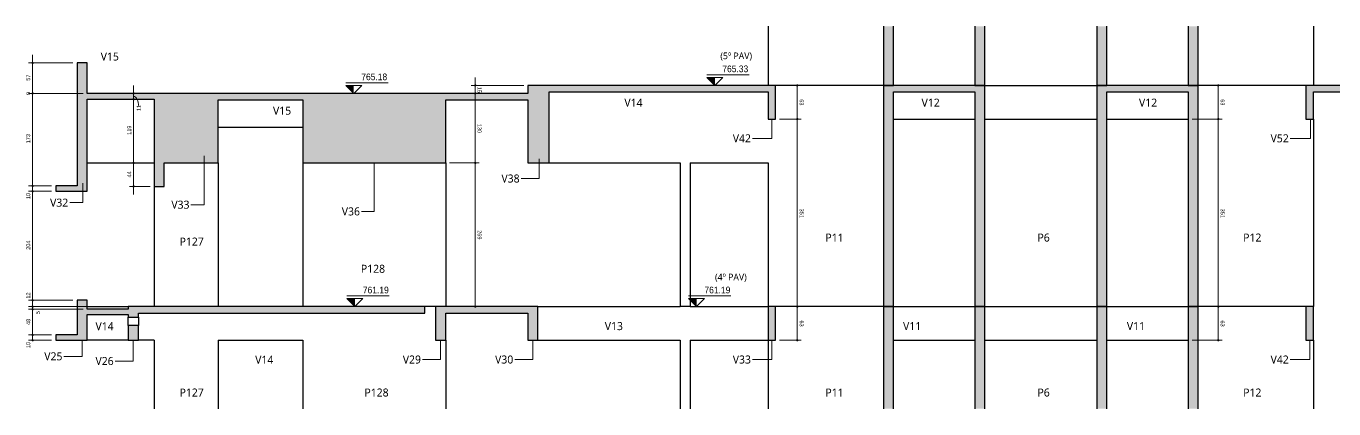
# Model space of a CAD drawing. Header units: centimetres. Extents: x -2136 to 34701, y -1430 to 84208.
# Drawn here: x 21244 to 23695, y 75928 to 76644 of the extents above; entities that cross this region are included whole.
import ezdxf

# ---------------------------------------------------------------- set-up
doc = ezdxf.new("R2010")
doc.units = ezdxf.units.CM
for name, color, linetype, lineweight in [('A-ANNO-DIMS', 7, 'Continuous', 9), ('A-ANNO-DIMS-50', 7, 'Continuous', 9), ('A-FLOR', 7, 'Continuous', 18), ('G-ANNO-DIMS', 7, 'Continuous', 9), ('G-ANNO-TEXT', 7, 'Continuous', 9), ('S-BEAM', 7, 'Continuous', 18), ('S-BEAM-IDEN', 7, 'Continuous', 9), ('S-COLS', 7, 'Continuous', 18), ('S-COLS-IDEN', 7, 'Continuous', 9)]:
    doc.layers.add(name, color=color, linetype=linetype, lineweight=lineweight)
doc.styles.add('Fira Sans', font='FiraSans-Regular.ttf', dxfattribs={"width": 0.95, "height": 12.5})
doc.styles.add('Fira Sans_2', font='FiraSans-Regular.ttf', dxfattribs={"width": 0.9, "height": 7.5})
doc.styles.add('Fira Sans_3', font='FiraSans-Regular.ttf', dxfattribs={"height": 7.5})
doc.styles.add('Gadugi', font='gadugi.ttf', dxfattribs={"height": 15})
doc.styles.add('Gadugi_4', font='gadugi.ttf', dxfattribs={"height": 12.5})
doc.dimstyles.new('PED_R80_1_5mm_ACIMA_As_DIR__R00', dxfattribs={"dimscale": 30.48, "dimtxt": 10.229846, "dimasz": 0.328084, "dimexe": 0.246063, "dimexo": 0.246063, "dimgap": 0.049213, "dimtad": 1, "dimdec": 1, "dimrnd": 0.5, "dimdsep": 46, "dimtxsty": 'Fira Sans_3', "dimblk1": 'DOTSMALL', "dimblk2": 'DOTSMALL', "dimsah": 1, "dimcen": 0.09, "dimdle": 0.492126, "dimazin": 0, "dimtfac": 1, "dimtdec": 4, "dimtix": 1, "dimtmove": 0, "dimatfit": 3, "dimfxl": 1, "dimtvp": 1, "dimtolj": 1, "dimtzin": 0, "dimarcsym": 2})
doc.dimstyles.new('PED_R80_1_5mm_ACIMA_As_ESQ__R00_1', dxfattribs={"dimscale": 30.48, "dimtxt": 10.229846, "dimasz": 0.328084, "dimexe": 0.246063, "dimexo": 0.246063, "dimgap": 0.049213, "dimtad": 1, "dimdec": 1, "dimrnd": 0.5, "dimdsep": 46, "dimtxsty": 'Fira Sans_2', "dimblk1": 'DOTSMALL', "dimblk2": 'DOTSMALL', "dimsah": 1, "dimcen": 0.09, "dimdle": 0.492126, "dimazin": 0, "dimtfac": 1, "dimtdec": 4, "dimtix": 1, "dimtmove": 1, "dimatfit": 3, "dimfxl": 1, "dimtvp": 1, "dimtolj": 1, "dimtzin": 0, "dimarcsym": 2})
doc.dimstyles.new('PED_R80_1_5mm_ACIMA_As_ESQ__R00_2', dxfattribs={"dimscale": 30.48, "dimtxt": 10.229846, "dimasz": 0.328084, "dimexe": 0.246063, "dimexo": 0.246063, "dimgap": 0.049213, "dimtad": 1, "dimdec": 1, "dimrnd": 0.5, "dimdsep": 46, "dimtxsty": 'Fira Sans_2', "dimblk1": 'DOTSMALL', "dimblk2": 'DOTSMALL', "dimsah": 1, "dimcen": 0.09, "dimdle": 0.492126, "dimazin": 0, "dimtfac": 1, "dimtdec": 4, "dimtix": 1, "dimtmove": 2, "dimatfit": 3, "dimfxl": 1, "dimtvp": 1, "dimtolj": 1, "dimtzin": 0, "dimarcsym": 2})
doc.dimstyles.new('PED_R80_1_5mm_ACIMA_As_ESQ__R00_4', dxfattribs={"dimscale": 30.48, "dimtxt": 10.229846, "dimasz": 0.328084, "dimexe": 0.246063, "dimexo": 0.246063, "dimgap": 0.049213, "dimtad": 1, "dimdec": 1, "dimrnd": 0.5, "dimdsep": 46, "dimtxsty": 'Fira Sans_2', "dimblk1": 'DOTSMALL', "dimblk2": 'DOTSMALL', "dimsah": 1, "dimcen": 0.09, "dimdle": 0.492126, "dimazin": 0, "dimtfac": 1, "dimtdec": 4, "dimtix": 1, "dimtmove": 0, "dimatfit": 3, "dimfxl": 1, "dimtvp": 1, "dimtolj": 1, "dimtzin": 0, "dimarcsym": 2})

# ---------------------------------------------------------------- blocks, each defined once
blk = doc.blocks.new('Elevações de ponto - SIMBOLO DE NÍVEL-CORTE-2219088-CT002 K1 - CORTE B-B')
at = {"layer": 'G-ANNO-DIMS'}
blk.add_hatch(color=256, dxfattribs=at).paths.add_polyline_path([(-645.3, 76134), (-645.3, 76119), (-660.3, 76134)], flags=0)
for p, q in [((-581.1, 76139.1), (-660.3, 76139.1)), ((-645.3, 76119), (-660.3, 76134)), ((-660.3, 76134), (-630.3, 76134)), ((-630.3, 76134), (-645.3, 76119))]:
    blk.add_line(p, q, dxfattribs=at)
blk = doc.blocks.new('DIMBLOCK681-CT002 K1 - CORTE B-B')
at = {"layer": 'A-ANNO-DIMS-50', "true_color": 0x000032}
h = blk.add_hatch(color=178, dxfattribs=at)
edge = h.paths.add_edge_path(flags=0)
edge.add_arc((21256.2, 76575), 1.25, 0, 360)
h = blk.add_hatch(color=178, dxfattribs=at)
edge = h.paths.add_edge_path(flags=0)
edge.add_arc((21256.2, 76518), 1.25, 0, 360)
at = {"layer": 'A-ANNO-DIMS-50', "color": 178, "true_color": 0x000032}
for p, q in [((21332, 76575), (21248.7, 76575)), ((21256.2, 76590), (21256.2, 76518)), ((21256.2, 76575), (21332, 76575)), ((21351, 76518), (21248.7, 76518)), ((21256.2, 76518), (21351, 76518))]:
    blk.add_line(p, q, dxfattribs=at)
for centre in [(21256.2, 76575), (21256.2, 76518)]:
    blk.add_circle(centre, 1.25, dxfattribs=at)
at = {"layer": 'A-ANNO-DIMS-50', "color": 0, "insert": (21244.3, 76541.9), "char_height": 7.5, "width": 11.017, "attachment_point": 1, "rotation": 90, "line_spacing_factor": 1.049215, "style": 'Fira Sans_2'}
blk.add_mtext('57', dxfattribs=at)
blk = doc.blocks.new('_DotSmall')
at = {"color": 0, "linetype": 'ByBlock', "const_width": 0.5}
blk.add_lwpolyline([(-0.0625, 0, 1), (0.0625, 0, 1)], format="xyb", close=True, dxfattribs=at)
blk = doc.blocks.new('DIMBLOCK682-CT002 K1 - CORTE B-B')
at = {"layer": 'A-ANNO-DIMS-50', "true_color": 0x000032}
h = blk.add_hatch(color=178, dxfattribs=at)
edge = h.paths.add_edge_path(flags=0)
edge.add_arc((21256.2, 76518), 1.25, 0, 360)
h = blk.add_hatch(color=178, dxfattribs=at)
edge = h.paths.add_edge_path(flags=0)
edge.add_arc((21256.2, 76518), 1.25, 0, 360)
at = {"layer": 'A-ANNO-DIMS-50', "color": 178, "true_color": 0x000032}
for p, q in [((21351, 76518), (21248.7, 76518)), ((21351, 76518), (21248.7, 76518)), ((21256.2, 76518), (21256.2, 76518)), ((21256.2, 76518), (21351, 76518)), ((21256.2, 76518), (21351, 76518))]:
    blk.add_line(p, q, dxfattribs=at)
blk.add_circle((21256.2, 76518), 1.25, dxfattribs=at)
blk.add_circle((21256.2, 76518), 1.25, dxfattribs=at)
at = {"layer": 'A-ANNO-DIMS-50', "color": 0, "insert": (21244.3, 76515.3), "char_height": 7.5, "width": 6.453, "attachment_point": 1, "rotation": 90, "line_spacing_factor": 1.049215, "style": 'Fira Sans_2'}
blk.add_mtext('0', dxfattribs=at)
blk = doc.blocks.new('DIMBLOCK683-CT002 K1 - CORTE B-B')
at = {"layer": 'A-ANNO-DIMS-50', "true_color": 0x000032}
h = blk.add_hatch(color=178, dxfattribs=at)
edge = h.paths.add_edge_path(flags=0)
edge.add_arc((21256.2, 76518), 1.25, 0, 360)
h = blk.add_hatch(color=178, dxfattribs=at)
edge = h.paths.add_edge_path(flags=0)
edge.add_arc((21256.2, 76345), 1.25, 0, 360)
at = {"layer": 'A-ANNO-DIMS-50', "color": 178, "true_color": 0x000032}
for p, q in [((21351, 76518), (21248.7, 76518)), ((21256.2, 76518), (21256.2, 76345)), ((21256.2, 76518), (21351, 76518)), ((21292, 76345), (21248.7, 76345)), ((21256.2, 76345), (21292, 76345))]:
    blk.add_line(p, q, dxfattribs=at)
for centre in [(21256.2, 76518), (21256.2, 76345)]:
    blk.add_circle(centre, 1.25, dxfattribs=at)
at = {"layer": 'A-ANNO-DIMS-50', "color": 0, "insert": (21244.3, 76424.8), "char_height": 7.5, "width": 16.053, "attachment_point": 1, "rotation": 90, "line_spacing_factor": 1.049215, "style": 'Fira Sans_2'}
blk.add_mtext('173', dxfattribs=at)
blk = doc.blocks.new('DIMBLOCK684-CT002 K1 - CORTE B-B')
at = {"layer": 'A-ANNO-DIMS-50', "true_color": 0x000032}
h = blk.add_hatch(color=178, dxfattribs=at)
edge = h.paths.add_edge_path(flags=0)
edge.add_arc((21256.2, 76345), 1.25, 0, 360)
h = blk.add_hatch(color=178, dxfattribs=at)
edge = h.paths.add_edge_path(flags=0)
edge.add_arc((21256.2, 76335), 1.25, 0, 360)
at = {"layer": 'A-ANNO-DIMS-50', "color": 178, "true_color": 0x000032}
for p, q in [((21292, 76345), (21248.7, 76345)), ((21292, 76335), (21248.7, 76335)), ((21256.2, 76345), (21256.2, 76335)), ((21256.2, 76345), (21292, 76345)), ((21256.2, 76335), (21292, 76335))]:
    blk.add_line(p, q, dxfattribs=at)
for centre in [(21256.2, 76345), (21256.2, 76335)]:
    blk.add_circle(centre, 1.25, dxfattribs=at)
at = {"layer": 'A-ANNO-DIMS-50', "color": 0, "insert": (21244.3, 76320.4), "char_height": 7.5, "width": 11.489, "attachment_point": 1, "rotation": 90, "line_spacing_factor": 1.049215, "style": 'Fira Sans_2'}
blk.add_mtext('10', dxfattribs=at)
blk = doc.blocks.new('DIMBLOCK685-CT002 K1 - CORTE B-B')
at = {"layer": 'A-ANNO-DIMS-50', "true_color": 0x000032}
h = blk.add_hatch(color=178, dxfattribs=at)
edge = h.paths.add_edge_path(flags=0)
edge.add_arc((21256.2, 76335), 1.25, 0, 360)
h = blk.add_hatch(color=178, dxfattribs=at)
edge = h.paths.add_edge_path(flags=0)
edge.add_arc((21256.2, 76131), 1.25, 0, 360)
at = {"layer": 'A-ANNO-DIMS-50', "color": 178, "true_color": 0x000032}
for p, q in [((21292, 76335), (21248.7, 76335)), ((21256.2, 76335), (21256.2, 76131)), ((21256.2, 76335), (21292, 76335)), ((21332, 76131), (21248.7, 76131)), ((21256.2, 76131), (21332, 76131))]:
    blk.add_line(p, q, dxfattribs=at)
for centre in [(21256.2, 76335), (21256.2, 76131)]:
    blk.add_circle(centre, 1.25, dxfattribs=at)
at = {"layer": 'A-ANNO-DIMS-50', "color": 0, "insert": (21244.3, 76225.4), "char_height": 7.5, "width": 18.256, "attachment_point": 1, "rotation": 90, "line_spacing_factor": 1.049215, "style": 'Fira Sans_2'}
blk.add_mtext('204', dxfattribs=at)
blk = doc.blocks.new('DIMBLOCK686-CT002 K1 - CORTE B-B')
at = {"layer": 'A-ANNO-DIMS-50', "true_color": 0x000032}
h = blk.add_hatch(color=178, dxfattribs=at)
edge = h.paths.add_edge_path(flags=0)
edge.add_arc((21256.2, 76131), 1.25, 0, 360)
h = blk.add_hatch(color=178, dxfattribs=at)
edge = h.paths.add_edge_path(flags=0)
edge.add_arc((21256.2, 76119), 1.25, 0, 360)
at = {"layer": 'A-ANNO-DIMS-50', "color": 178, "true_color": 0x000032}
for p, q in [((21332, 76131), (21248.7, 76131)), ((21256.2, 76131), (21256.2, 76119)), ((21256.2, 76131), (21332, 76131)), ((21447, 76119), (21248.7, 76119)), ((21256.2, 76119), (21447, 76119))]:
    blk.add_line(p, q, dxfattribs=at)
for centre in [(21256.2, 76131), (21256.2, 76119)]:
    blk.add_circle(centre, 1.25, dxfattribs=at)
at = {"layer": 'A-ANNO-DIMS-50', "color": 0, "insert": (21244.3, 76134.1), "char_height": 7.5, "width": 10.702, "attachment_point": 1, "rotation": 90, "line_spacing_factor": 1.049215, "style": 'Fira Sans_2'}
blk.add_mtext('12', dxfattribs=at)
blk = doc.blocks.new('DIMBLOCK687-CT002 K1 - CORTE B-B')
at = {"layer": 'A-ANNO-DIMS-50', "true_color": 0x000032}
h = blk.add_hatch(color=178, dxfattribs=at)
edge = h.paths.add_edge_path(flags=0)
edge.add_arc((21256.2, 76119), 1.25, 0, 360)
h = blk.add_hatch(color=178, dxfattribs=at)
edge = h.paths.add_edge_path(flags=0)
edge.add_arc((21256.2, 76114), 1.25, 0, 360)
at = {"layer": 'A-ANNO-DIMS-50', "color": 178, "true_color": 0x000032}
for p, q in [((21447, 76119), (21248.7, 76119)), ((21351, 76114), (21248.7, 76114)), ((21256.2, 76119), (21256.2, 76114)), ((21256.2, 76119), (21447, 76119)), ((21256.2, 76114), (21351, 76114))]:
    blk.add_line(p, q, dxfattribs=at)
for centre in [(21256.2, 76119), (21256.2, 76114)]:
    blk.add_circle(centre, 1.25, dxfattribs=at)
at = {"layer": 'A-ANNO-DIMS-50', "color": 0, "insert": (21262.6, 76104.9), "char_height": 7.5, "width": 5.823, "attachment_point": 1, "rotation": 90, "line_spacing_factor": 1.049215, "style": 'Fira Sans_2'}
blk.add_mtext('5', dxfattribs=at)
blk = doc.blocks.new('DIMBLOCK688-CT002 K1 - CORTE B-B')
at = {"layer": 'A-ANNO-DIMS-50', "true_color": 0x000032}
h = blk.add_hatch(color=178, dxfattribs=at)
edge = h.paths.add_edge_path(flags=0)
edge.add_arc((21256.2, 76114), 1.25, 0, 360)
h = blk.add_hatch(color=178, dxfattribs=at)
edge = h.paths.add_edge_path(flags=0)
edge.add_arc((21256.2, 76066), 1.25, 0, 360)
at = {"layer": 'A-ANNO-DIMS-50', "color": 178, "true_color": 0x000032}
for p, q in [((21351, 76114), (21248.7, 76114)), ((21256.2, 76114), (21256.2, 76066)), ((21256.2, 76114), (21351, 76114)), ((21292, 76066), (21248.7, 76066)), ((21256.2, 76066), (21292, 76066))]:
    blk.add_line(p, q, dxfattribs=at)
for centre in [(21256.2, 76114), (21256.2, 76066)]:
    blk.add_circle(centre, 1.25, dxfattribs=at)
at = {"layer": 'A-ANNO-DIMS-50', "color": 0, "insert": (21244.3, 76084.8), "char_height": 7.5, "width": 12.433, "attachment_point": 1, "rotation": 90, "line_spacing_factor": 1.049215, "style": 'Fira Sans_2'}
blk.add_mtext('48', dxfattribs=at)
blk = doc.blocks.new('DIMBLOCK689-CT002 K1 - CORTE B-B')
at = {"layer": 'A-ANNO-DIMS-50', "true_color": 0x000032}
h = blk.add_hatch(color=178, dxfattribs=at)
edge = h.paths.add_edge_path(flags=0)
edge.add_arc((21256.2, 76066), 1.25, 0, 360)
h = blk.add_hatch(color=178, dxfattribs=at)
edge = h.paths.add_edge_path(flags=0)
edge.add_arc((21256.2, 76056), 1.25, 0, 360)
at = {"layer": 'A-ANNO-DIMS-50', "color": 178, "true_color": 0x000032}
for p, q in [((21292, 76066), (21248.7, 76066)), ((21292, 76056), (21248.7, 76056)), ((21256.2, 76066), (21256.2, 76056)), ((21256.2, 76066), (21292, 76066)), ((21256.2, 76056), (21292, 76056))]:
    blk.add_line(p, q, dxfattribs=at)
for centre in [(21256.2, 76066), (21256.2, 76056)]:
    blk.add_circle(centre, 1.25, dxfattribs=at)
at = {"layer": 'A-ANNO-DIMS-50', "color": 0, "insert": (21244.3, 76041.5), "char_height": 7.5, "width": 11.489, "attachment_point": 1, "rotation": 90, "line_spacing_factor": 1.049215, "style": 'Fira Sans_2'}
blk.add_mtext('10', dxfattribs=at)
blk = doc.blocks.new('DIMBLOCK690-CT002 K1 - CORTE B-B')
at = {"layer": 'A-ANNO-DIMS-50'}
h = blk.add_hatch(color=256, dxfattribs=at)
edge = h.paths.add_edge_path(flags=0)
edge.add_arc((22085.9, 76533), 1.25, 0, 360)
h = blk.add_hatch(color=256, dxfattribs=at)
edge = h.paths.add_edge_path(flags=0)
edge.add_arc((22085.9, 76518), 1.25, 0, 360)
for p, q in [((22085.9, 76548), (22085.9, 76518)), ((22177, 76533), (22078.4, 76533)), ((22085.9, 76533), (22177, 76533)), ((22080.1, 76518), (22093.4, 76518)), ((22085.9, 76518), (22080.1, 76518))]:
    blk.add_line(p, q, dxfattribs=at)
for centre in [(22085.9, 76533), (22085.9, 76518)]:
    blk.add_circle(centre, 1.25, dxfattribs=at)
at = {"layer": 'A-ANNO-DIMS-50', "color": 0, "insert": (22097.8, 76530.6), "char_height": 7.5, "width": 12.276, "attachment_point": 1, "rotation": 270, "line_spacing_factor": 1.049215, "style": 'Fira Sans_3'}
blk.add_mtext('15', dxfattribs=at)
blk = doc.blocks.new('DIMBLOCK691-CT002 K1 - CORTE B-B')
at = {"layer": 'A-ANNO-DIMS-50'}
h = blk.add_hatch(color=256, dxfattribs=at)
edge = h.paths.add_edge_path(flags=0)
edge.add_arc((22085.9, 76518), 1.25, 0, 360)
h = blk.add_hatch(color=256, dxfattribs=at)
edge = h.paths.add_edge_path(flags=0)
edge.add_arc((22085.9, 76388), 1.25, 0, 360)
for p, q in [((22080.1, 76518), (22093.4, 76518)), ((22085.9, 76518), (22080.1, 76518)), ((22085.9, 76518), (22085.9, 76388)), ((22038, 76388), (22093.4, 76388)), ((22085.9, 76388), (22038, 76388))]:
    blk.add_line(p, q, dxfattribs=at)
for centre in [(22085.9, 76518), (22085.9, 76388)]:
    blk.add_circle(centre, 1.25, dxfattribs=at)
at = {"layer": 'A-ANNO-DIMS-50', "color": 0, "insert": (22097.8, 76461.1), "char_height": 7.5, "width": 19.515, "attachment_point": 1, "rotation": 270, "line_spacing_factor": 1.049215, "style": 'Fira Sans_3'}
blk.add_mtext('130', dxfattribs=at)
blk = doc.blocks.new('DIMBLOCK692-CT002 K1 - CORTE B-B')
at = {"layer": 'A-ANNO-DIMS-50'}
h = blk.add_hatch(color=256, dxfattribs=at)
edge = h.paths.add_edge_path(flags=0)
edge.add_arc((22085.9, 76388), 1.25, 0, 360)
h = blk.add_hatch(color=256, dxfattribs=at)
edge = h.paths.add_edge_path(flags=0)
edge.add_arc((22085.9, 76119), 1.25, 0, 360)
for p, q in [((22038, 76388), (22093.4, 76388)), ((22085.9, 76388), (22038, 76388)), ((22085.9, 76388), (22085.9, 76119)), ((22080.1, 76119), (22093.4, 76119)), ((22085.9, 76119), (22080.1, 76119))]:
    blk.add_line(p, q, dxfattribs=at)
for centre in [(22085.9, 76388), (22085.9, 76119)]:
    blk.add_circle(centre, 1.25, dxfattribs=at)
at = {"layer": 'A-ANNO-DIMS-50', "color": 0, "insert": (22097.8, 76262), "char_height": 7.5, "width": 20.302, "attachment_point": 1, "rotation": 270, "line_spacing_factor": 1.049215, "style": 'Fira Sans_3'}
blk.add_mtext('269', dxfattribs=at)
blk = doc.blocks.new('DIMBLOCK693-CT002 K1 - CORTE B-B')
at = {"layer": 'A-ANNO-DIMS-50'}
h = blk.add_hatch(color=256, dxfattribs=at)
edge = h.paths.add_edge_path(flags=0)
edge.add_arc((22689.6, 76533), 1.25, 0, 360)
h = blk.add_hatch(color=256, dxfattribs=at)
edge = h.paths.add_edge_path(flags=0)
edge.add_arc((22689.6, 76470), 1.25, 0, 360)
for p, q in [((22683.9, 76533), (22697.1, 76533)), ((22689.6, 76533), (22683.9, 76533)), ((22689.6, 76533), (22689.6, 76470)), ((22656.5, 76470), (22697.1, 76470)), ((22689.6, 76470), (22656.5, 76470))]:
    blk.add_line(p, q, dxfattribs=at)
for centre in [(22689.6, 76533), (22689.6, 76470)]:
    blk.add_circle(centre, 1.25, dxfattribs=at)
at = {"layer": 'A-ANNO-DIMS-50', "color": 0, "insert": (22701.5, 76507.1), "char_height": 7.5, "width": 13.535, "attachment_point": 1, "rotation": 270, "line_spacing_factor": 1.049215, "style": 'Fira Sans_3'}
blk.add_mtext('63', dxfattribs=at)
blk = doc.blocks.new('DIMBLOCK694-CT002 K1 - CORTE B-B')
at = {"layer": 'A-ANNO-DIMS-50'}
h = blk.add_hatch(color=256, dxfattribs=at)
edge = h.paths.add_edge_path(flags=0)
edge.add_arc((22689.6, 76470), 1.25, 0, 360)
h = blk.add_hatch(color=256, dxfattribs=at)
edge = h.paths.add_edge_path(flags=0)
edge.add_arc((22689.6, 76119), 1.25, 0, 360)
for p, q in [((22656.5, 76470), (22697.1, 76470)), ((22689.6, 76470), (22656.5, 76470)), ((22689.6, 76470), (22689.6, 76119)), ((22683.9, 76119), (22697.1, 76119)), ((22689.6, 76119), (22683.9, 76119))]:
    blk.add_line(p, q, dxfattribs=at)
for centre in [(22689.6, 76470), (22689.6, 76119)]:
    blk.add_circle(centre, 1.25, dxfattribs=at)
at = {"layer": 'A-ANNO-DIMS-50', "color": 0, "insert": (22701.5, 76302.4), "char_height": 7.5, "width": 18.886, "attachment_point": 1, "rotation": 270, "line_spacing_factor": 1.049215, "style": 'Fira Sans_3'}
blk.add_mtext('351', dxfattribs=at)
blk = doc.blocks.new('DIMBLOCK695-CT002 K1 - CORTE B-B')
at = {"layer": 'A-ANNO-DIMS-50'}
h = blk.add_hatch(color=256, dxfattribs=at)
edge = h.paths.add_edge_path(flags=0)
edge.add_arc((22689.6, 76119), 1.25, 0, 360)
h = blk.add_hatch(color=256, dxfattribs=at)
edge = h.paths.add_edge_path(flags=0)
edge.add_arc((22689.6, 76056), 1.25, 0, 360)
for p, q in [((22683.9, 76119), (22697.1, 76119)), ((22689.6, 76119), (22683.9, 76119)), ((22689.6, 76119), (22689.6, 76056)), ((22656.5, 76056), (22697.1, 76056)), ((22689.6, 76056), (22656.5, 76056))]:
    blk.add_line(p, q, dxfattribs=at)
for centre in [(22689.6, 76119), (22689.6, 76056)]:
    blk.add_circle(centre, 1.25, dxfattribs=at)
at = {"layer": 'A-ANNO-DIMS-50', "color": 0, "insert": (22701.5, 76093.1), "char_height": 7.5, "width": 13.535, "attachment_point": 1, "rotation": 270, "line_spacing_factor": 1.049215, "style": 'Fira Sans_3'}
blk.add_mtext('63', dxfattribs=at)
blk = doc.blocks.new('DIMBLOCK696-CT002 K1 - CORTE B-B')
at = {"layer": 'A-ANNO-DIMS-50'}
h = blk.add_hatch(color=256, dxfattribs=at)
edge = h.paths.add_edge_path(flags=0)
edge.add_arc((23478.6, 76533), 1.25, 0, 360)
h = blk.add_hatch(color=256, dxfattribs=at)
edge = h.paths.add_edge_path(flags=0)
edge.add_arc((23478.6, 76470), 1.25, 0, 360)
for p, q in [((23429.5, 76533), (23486.1, 76533)), ((23478.6, 76533), (23429.5, 76533)), ((23478.6, 76533), (23478.6, 76470)), ((23429.5, 76470), (23486.1, 76470)), ((23478.6, 76470), (23429.5, 76470))]:
    blk.add_line(p, q, dxfattribs=at)
for centre in [(23478.6, 76533), (23478.6, 76470)]:
    blk.add_circle(centre, 1.25, dxfattribs=at)
at = {"layer": 'A-ANNO-DIMS-50', "color": 0, "insert": (23490.5, 76507.1), "char_height": 7.5, "width": 13.535, "attachment_point": 1, "rotation": 270, "line_spacing_factor": 1.049215, "style": 'Fira Sans_3'}
blk.add_mtext('63', dxfattribs=at)
blk = doc.blocks.new('DIMBLOCK697-CT002 K1 - CORTE B-B')
at = {"layer": 'A-ANNO-DIMS-50'}
h = blk.add_hatch(color=256, dxfattribs=at)
edge = h.paths.add_edge_path(flags=0)
edge.add_arc((23478.6, 76470), 1.25, 0, 360)
h = blk.add_hatch(color=256, dxfattribs=at)
edge = h.paths.add_edge_path(flags=0)
edge.add_arc((23478.6, 76119), 1.25, 0, 360)
for p, q in [((23429.5, 76470), (23486.1, 76470)), ((23478.6, 76470), (23429.5, 76470)), ((23478.6, 76470), (23478.6, 76119)), ((23472.8, 76119), (23486.1, 76119)), ((23478.6, 76119), (23472.8, 76119))]:
    blk.add_line(p, q, dxfattribs=at)
for centre in [(23478.6, 76470), (23478.6, 76119)]:
    blk.add_circle(centre, 1.25, dxfattribs=at)
at = {"layer": 'A-ANNO-DIMS-50', "color": 0, "insert": (23490.5, 76302.4), "char_height": 7.5, "width": 18.886, "attachment_point": 1, "rotation": 270, "line_spacing_factor": 1.049215, "style": 'Fira Sans_3'}
blk.add_mtext('351', dxfattribs=at)
blk = doc.blocks.new('DIMBLOCK698-CT002 K1 - CORTE B-B')
at = {"layer": 'A-ANNO-DIMS-50'}
h = blk.add_hatch(color=256, dxfattribs=at)
edge = h.paths.add_edge_path(flags=0)
edge.add_arc((23478.6, 76119), 1.25, 0, 360)
h = blk.add_hatch(color=256, dxfattribs=at)
edge = h.paths.add_edge_path(flags=0)
edge.add_arc((23478.6, 76056), 1.25, 0, 360)
for p, q in [((23472.8, 76119), (23486.1, 76119)), ((23478.6, 76119), (23472.8, 76119)), ((23478.6, 76119), (23478.6, 76056)), ((23429.5, 76056), (23486.1, 76056)), ((23478.6, 76056), (23429.5, 76056))]:
    blk.add_line(p, q, dxfattribs=at)
for centre in [(23478.6, 76119), (23478.6, 76056)]:
    blk.add_circle(centre, 1.25, dxfattribs=at)
at = {"layer": 'A-ANNO-DIMS-50', "color": 0, "insert": (23490.5, 76093.1), "char_height": 7.5, "width": 13.535, "attachment_point": 1, "rotation": 270, "line_spacing_factor": 1.049215, "style": 'Fira Sans_3'}
blk.add_mtext('63', dxfattribs=at)
blk = doc.blocks.new('DIMBLOCK711-CT002 K1 - CORTE B-B')
at = {"layer": 'A-ANNO-DIMS-50', "true_color": 0x000032}
h = blk.add_hatch(color=178, dxfattribs=at)
edge = h.paths.add_edge_path(flags=0)
edge.add_arc((21445.5, 76518), 1.25, 0, 360)
h = blk.add_hatch(color=178, dxfattribs=at)
edge = h.paths.add_edge_path(flags=0)
edge.add_arc((21445.5, 76507), 1.25, 0, 360)
at = {"layer": 'A-ANNO-DIMS-50', "color": 178, "true_color": 0x000032}
for p, q in [((21445.5, 76533), (21445.5, 76507)), ((21439.8, 76518), (21453, 76518)), ((21445.5, 76518), (21439.8, 76518)), ((21439.8, 76507), (21453, 76507)), ((21445.5, 76507), (21439.8, 76507))]:
    blk.add_line(p, q, dxfattribs=at)
for centre in [(21445.5, 76518), (21445.5, 76507)]:
    blk.add_circle(centre, 1.25, dxfattribs=at)
blk.add_ellipse((21445.5, 76493.5), major_axis=(0, 19), ratio=0.51138, start_param=4.712389, end_param=6.283185, dxfattribs=at)
at = {"layer": 'A-ANNO-DIMS-50', "color": 0, "insert": (21451.4, 76485.1), "char_height": 7.5, "width": 10.072, "attachment_point": 1, "rotation": 90, "line_spacing_factor": 1.049215, "style": 'Fira Sans_2'}
blk.add_mtext('11', dxfattribs=at)
blk = doc.blocks.new('DIMBLOCK712-CT002 K1 - CORTE B-B')
at = {"layer": 'A-ANNO-DIMS-50', "true_color": 0x000032}
h = blk.add_hatch(color=178, dxfattribs=at)
edge = h.paths.add_edge_path(flags=0)
edge.add_arc((21445.5, 76507), 1.25, 0, 360)
h = blk.add_hatch(color=178, dxfattribs=at)
edge = h.paths.add_edge_path(flags=0)
edge.add_arc((21445.5, 76388), 1.25, 0, 360)
at = {"layer": 'A-ANNO-DIMS-50', "color": 178, "true_color": 0x000032}
for p, q in [((21439.8, 76507), (21453, 76507)), ((21445.5, 76507), (21439.8, 76507)), ((21445.5, 76507), (21445.5, 76388)), ((21439.8, 76388), (21453, 76388)), ((21445.5, 76388), (21439.8, 76388))]:
    blk.add_line(p, q, dxfattribs=at)
for centre in [(21445.5, 76507), (21445.5, 76388)]:
    blk.add_circle(centre, 1.25, dxfattribs=at)
at = {"layer": 'A-ANNO-DIMS-50', "color": 0, "insert": (21433.6, 76440.7), "char_height": 7.5, "width": 16.21, "attachment_point": 1, "rotation": 90, "line_spacing_factor": 1.049215, "style": 'Fira Sans_2'}
blk.add_mtext('119', dxfattribs=at)
blk = doc.blocks.new('DIMBLOCK713-CT002 K1 - CORTE B-B')
at = {"layer": 'A-ANNO-DIMS-50', "true_color": 0x000032}
h = blk.add_hatch(color=178, dxfattribs=at)
edge = h.paths.add_edge_path(flags=0)
edge.add_arc((21445.5, 76388), 1.25, 0, 360)
h = blk.add_hatch(color=178, dxfattribs=at)
edge = h.paths.add_edge_path(flags=0)
edge.add_arc((21445.5, 76344), 1.25, 0, 360)
at = {"layer": 'A-ANNO-DIMS-50', "color": 178, "true_color": 0x000032}
for p, q in [((21439.8, 76388), (21453, 76388)), ((21445.5, 76388), (21439.8, 76388)), ((21445.5, 76388), (21445.5, 76329)), ((21476.5, 76344), (21438, 76344)), ((21445.5, 76344), (21476.5, 76344))]:
    blk.add_line(p, q, dxfattribs=at)
for centre in [(21445.5, 76388), (21445.5, 76344)]:
    blk.add_circle(centre, 1.25, dxfattribs=at)
at = {"layer": 'A-ANNO-DIMS-50', "color": 0, "insert": (21433.6, 76360.9), "char_height": 7.5, "width": 12.276, "attachment_point": 1, "rotation": 90, "line_spacing_factor": 1.049215, "style": 'Fira Sans_2'}
blk.add_mtext('44', dxfattribs=at)

msp = doc.modelspace()

# ---------------------------------------------------------------- hatches: boundary and pattern name
at = {"layer": 'A-FLOR', "true_color": 0xa6a6a6}
for points in [[(22470.04, 76521), (22635.04, 76521), (22635.04, 76533), (22224.54, 76533), (22224.54, 76521)], [(23811.04, 76521), (23811.04, 76533), (23657.04, 76533), (23657.04, 76521)], [(21484.04, 76507), (21484.04, 76518), (21358.54, 76518), (21358.54, 76507)], [(21604.04, 76506), (21762.54, 76506), (21762.54, 76518), (21604.04, 76518), (21604.04, 76507)], [(22184.54, 76506), (22184.54, 76518), (22030.54, 76518), (22030.54, 76506), (22179.01, 76506)], [(21339.54, 76335), (21339.54, 76345), (21299.54, 76345), (21299.54, 76335)], [(21435.54, 76104), (21435.54, 76114), (21358.54, 76114), (21358.54, 76104)], [(21991.53, 76107), (21991.53, 76119), (21454.54, 76119), (21454.54, 76107), (21947.91, 76107)], [(21339.54, 76056), (21339.54, 76066), (21299.54, 76066), (21299.54, 76056)]]:
    msp.add_hatch(color=253, dxfattribs=at).paths.add_polyline_path(points, flags=0)
h = msp.add_hatch(color=253, dxfattribs=at)
h.paths.add_polyline_path([(22870.04, 76521), (23022.04, 76521), (23022.04, 76533), (22870.04, 76533)], flags=0)
h.paths.add_polyline_path([(23270.74, 76521), (23422.04, 76521), (23422.04, 76533), (23270.04, 76533), (23270.04, 76521)], flags=0)
h = msp.add_hatch(color=253, dxfattribs=at)
h.paths.add_polyline_path([(24118.3, 76107), (24262.54, 76107), (24262.54, 76119), (24108.54, 76119), (24108.54, 76107)], flags=0)
h.paths.add_polyline_path([(22184.54, 76107), (22184.54, 76119), (22030.54, 76119), (22030.54, 76107), (22179.01, 76107)], flags=0)
at = {"layer": 'S-BEAM', "true_color": 0xa6a6a6}
for points in [[(21358.54, 76335), (21358.54, 76575), (21339.54, 76575), (21339.54, 76335)], [(22224.54, 76388), (22224.54, 76533), (22184.54, 76533), (22184.54, 76388)], [(22649.04, 76470), (22649.04, 76533), (22635.04, 76533), (22635.04, 76470)], [(23657.04, 76470), (23657.04, 76533), (23643.04, 76533), (23643.04, 76470)], [(21503.04, 76344), (21503.04, 76388), (21604.04, 76388), (21604.04, 76518), (21484.04, 76518), (21484.04, 76344)], [(22030.54, 76388), (22030.54, 76518), (21762.54, 76518), (21762.54, 76388)], [(21358.54, 76056), (21358.54, 76131), (21339.54, 76131), (21339.54, 76056)], [(22011.54, 76056), (22030.54, 76056), (22030.54, 76119), (22011.54, 76119), (22011.54, 76086.69)], [(22184.54, 76056), (22203.54, 76056), (22203.54, 76119), (22184.54, 76119), (22184.54, 76107)], [(22649.04, 76056), (22649.04, 76119), (22635.04, 76119), (22635.04, 76056)], [(23643.04, 76056), (23657.04, 76056), (23657.04, 76119), (23643.04, 76119), (23643.04, 76060.08)]]:
    msp.add_hatch(color=253, dxfattribs=at).paths.add_polyline_path(points, flags=0)
h = msp.add_hatch(color=253, dxfattribs=at)
h.paths.add_polyline_path([(21435.54, 76056), (21454.54, 76056), (21454.54, 76084), (21435.54, 76084)], flags=0)
h.paths.add_polyline_path([(21435.54, 76099), (21454.54, 76099), (21454.54, 76119), (21435.54, 76119), (21435.54, 76099.27)], flags=0)
at = {"layer": 'S-COLS', "true_color": 0xa6a6a6}
for points in [[(22851.04, 76533), (22870.04, 76533), (22870.04, 76643.88), (22851.04, 76643.88)], [(23441.04, 76533), (23441.04, 76643.88), (23422.04, 76643.88), (23422.04, 76533)], [(22870.04, 76119), (22870.04, 76533), (22851.04, 76533), (22851.04, 76119)], [(23441.04, 76119), (23441.04, 76533), (23422.04, 76533), (23422.04, 76119)], [(22870.04, 75927.79), (22870.04, 76119), (22851.04, 76119), (22851.04, 75927.79)], [(23422.04, 75927.79), (23441.04, 75927.79), (23441.04, 76119), (23422.04, 76119), (23422.04, 76056)]]:
    msp.add_hatch(color=253, dxfattribs=at).paths.add_polyline_path(points, flags=0)
h = msp.add_hatch(color=253, dxfattribs=at)
h.paths.add_polyline_path([(23270.04, 76533), (23270.04, 76643.88), (23251.04, 76643.88), (23251.04, 76533)], flags=0)
h.paths.add_polyline_path([(23041.04, 76533), (23041.04, 76643.88), (23022.04, 76643.88), (23022.04, 76533)], flags=0)
h = msp.add_hatch(color=253, dxfattribs=at)
h.paths.add_polyline_path([(23022.04, 76119), (23041.04, 76119), (23041.04, 76533), (23022.04, 76533), (23022.04, 76388)], flags=0)
h.paths.add_polyline_path([(23270.04, 76119), (23270.04, 76533), (23251.04, 76533), (23251.04, 76119)], flags=0)
h = msp.add_hatch(color=253, dxfattribs=at)
h.paths.add_polyline_path([(23034.65, 75927.79), (23041.04, 75927.79), (23041.04, 76119), (23022.04, 76119), (23022.04, 75927.79)], flags=0)
h.paths.add_polyline_path([(23270.04, 75927.79), (23270.04, 76119), (23251.04, 76119), (23251.04, 75927.79), (23263.65, 75927.79)], flags=0)

# ---------------------------------------------------------------- linework, layer by layer
at = {"layer": 'A-FLOR', "lineweight": 25}
for p, q in [((22635.04, 76533), (22224.54, 76533)), ((23022.04, 76533), (22870.04, 76533)), ((23422.04, 76533), (23270.04, 76533)), ((23811.04, 76533), (23657.04, 76533)), ((21484.04, 76518), (21358.54, 76518)), ((21358.54, 76507), (21484.04, 76507)), ((21762.54, 76518), (21604.04, 76518)), ((21604.04, 76506), (21762.54, 76506)), ((22184.54, 76518), (22030.54, 76518)), ((22030.54, 76506), (22184.54, 76506)), ((22224.54, 76521), (22635.04, 76521)), ((22870.04, 76521), (23022.04, 76521)), ((23270.04, 76521), (23422.04, 76521)), ((23657.04, 76521), (23811.04, 76521)), ((21339.54, 76345), (21299.54, 76345)), ((21299.54, 76345), (21299.54, 76335)), ((21299.54, 76335), (21339.54, 76335)), ((21435.54, 76114), (21358.54, 76114)), ((21991.53, 76119), (21454.54, 76119)), ((21454.54, 76107), (21991.53, 76107)), ((21991.53, 76107), (21991.53, 76119)), ((22184.54, 76119), (22030.54, 76119)), ((22030.54, 76107), (22184.54, 76107)), ((21358.54, 76104), (21435.54, 76104)), ((21339.54, 76066), (21299.54, 76066)), ((21299.54, 76066), (21299.54, 76056)), ((21299.54, 76056), (21339.54, 76056))]:
    msp.add_line(p, q, dxfattribs=at)
at = {"layer": 'S-BEAM', "lineweight": 25}
for p, q in [((21358.54, 76575), (21339.54, 76575)), ((21339.54, 76575), (21339.54, 76345)), ((21358.54, 76518), (21358.54, 76575)), ((22224.54, 76533), (22184.54, 76533)), ((22184.54, 76533), (22184.54, 76518)), ((22649.04, 76533), (22635.04, 76533)), ((22649.04, 76470), (22649.04, 76533)), ((23041.04, 76533), (23251.04, 76533)), ((23657.04, 76533), (23643.04, 76533)), ((23643.04, 76533), (23643.04, 76470)), ((21358.54, 76335), (21358.54, 76507)), ((21604.04, 76518), (21484.04, 76518)), ((21484.04, 76507), (21484.04, 76344)), ((21604.04, 76388), (21604.04, 76506)), ((22030.54, 76518), (21762.54, 76518)), ((21762.54, 76506), (21762.54, 76388)), ((22030.54, 76388), (22030.54, 76506)), ((22184.54, 76506), (22184.54, 76388)), ((22224.54, 76388), (22224.54, 76521)), ((22635.04, 76521), (22635.04, 76470)), ((23657.04, 76470), (23657.04, 76521)), ((21604.04, 76455), (21762.54, 76455)), ((22635.04, 76470), (22649.04, 76470)), ((22870.04, 76470), (23022.04, 76470)), ((23041.04, 76470), (23251.04, 76470)), ((23270.04, 76470), (23422.04, 76470)), ((23643.04, 76470), (23657.04, 76470)), ((21358.54, 76388), (21484.04, 76388)), ((21503.04, 76344), (21503.04, 76388)), ((21503.04, 76388), (21604.04, 76388)), ((21762.54, 76388), (22030.54, 76388)), ((22184.54, 76388), (22224.54, 76388)), ((22224.54, 76388), (22470.04, 76388)), ((22489.04, 76388), (22635.04, 76388)), ((21339.54, 76335), (21358.54, 76335)), ((21484.04, 76344), (21503.04, 76344)), ((21358.54, 76131), (21339.54, 76131)), ((21339.54, 76131), (21339.54, 76066)), ((21358.54, 76114), (21358.54, 76131)), ((21358.54, 76119), (21435.54, 76119)), ((21454.54, 76119), (21435.54, 76119)), ((21435.54, 76119), (21435.54, 76114)), ((21454.54, 76099), (21454.54, 76107)), ((22030.54, 76119), (22011.54, 76119)), ((22011.54, 76119), (22011.54, 76056)), ((22030.54, 76056), (22030.54, 76107)), ((22203.54, 76119), (22184.54, 76119)), ((22184.54, 76107), (22184.54, 76056)), ((22203.54, 76056), (22203.54, 76119)), ((22203.54, 76119), (22470.04, 76119)), ((22489.04, 76119), (22635.04, 76119)), ((22649.04, 76119), (22635.04, 76119)), ((22635.04, 76119), (22635.04, 76056)), ((22649.04, 76056), (22649.04, 76119)), ((22870.04, 76119), (23022.04, 76119)), ((23041.04, 76119), (23251.04, 76119)), ((23270.04, 76119), (23422.04, 76119)), ((23657.04, 76119), (23643.04, 76119)), ((23643.04, 76119), (23643.04, 76056)), ((23657.04, 76056), (23657.04, 76119)), ((21358.54, 76056), (21358.54, 76104)), ((21435.54, 76104), (21435.54, 76099)), ((21435.54, 76099), (21454.54, 76099)), ((21435.54, 76084), (21435.54, 76099)), ((21454.54, 76084), (21435.54, 76084)), ((21435.54, 76084), (21435.54, 76056)), ((21454.54, 76099), (21454.54, 76084)), ((21454.54, 76056), (21454.54, 76084)), ((21339.54, 76056), (21358.54, 76056)), ((21435.54, 76056), (21358.54, 76056)), ((21435.54, 76056), (21454.54, 76056)), ((21484.04, 76056), (21454.54, 76056)), ((21604.04, 76056), (21762.54, 76056)), ((22011.54, 76056), (22030.54, 76056)), ((22184.54, 76056), (22203.54, 76056)), ((22203.54, 76056), (22470.04, 76056)), ((22489.04, 76056), (22635.04, 76056)), ((22635.04, 76056), (22649.04, 76056)), ((22870.04, 76056), (23022.04, 76056)), ((23041.04, 76056), (23251.04, 76056)), ((23270.04, 76056), (23422.04, 76056)), ((23643.04, 76056), (23657.04, 76056))]:
    msp.add_line(p, q, dxfattribs=at)
at = {"layer": 'S-BEAM-IDEN'}
for p, q in [((22642.04, 76470), (22642.04, 76433.98)), ((23651.61, 76470), (23651.61, 76433.98)), ((22642.04, 76433.98), (22605.36, 76433.98)), ((23651.61, 76433.98), (23613.36, 76433.98)), ((21578, 76401.26), (21578, 76309.81)), ((21896.54, 76388), (21896.54, 76297.16)), ((22205.93, 76395.5), (22205.93, 76358.73)), ((21350.73, 76350), (21350.73, 76313.61)), ((22205.93, 76358.73), (22171.76, 76358.73)), ((21350.73, 76313.61), (21325.78, 76313.61)), ((21578, 76309.81), (21553.05, 76309.81)), ((21896.54, 76297.16), (21872.54, 76297.16)), ((21349.04, 76056), (21349.04, 76025.98)), ((21445.04, 76056), (21445.04, 76017.14)), ((22021.04, 76056), (22021.04, 76019.98)), ((22194.04, 76056), (22194.04, 76019.98)), ((22642.04, 76056), (22642.04, 76019.98)), ((23650.04, 76056), (23650.04, 76019.98)), ((21349.04, 76025.98), (21314.86, 76025.98)), ((21445.04, 76017.14), (21410.86, 76017.14)), ((22021.04, 76019.98), (21986.86, 76019.98)), ((22194.04, 76019.98), (22159.86, 76019.98)), ((22642.04, 76019.98), (22605.36, 76019.98)), ((23650.04, 76019.98), (23613.36, 76019.98))]:
    msp.add_line(p, q, dxfattribs=at)
at = {"layer": 'S-COLS', "lineweight": 25}
for p, q in [((22635.04, 76643.88), (22635.04, 76533)), ((22851.04, 76643.88), (22851.04, 76533)), ((22870.04, 76533), (22870.04, 76643.88)), ((23022.04, 76643.88), (23022.04, 76533)), ((23041.04, 76533), (23041.04, 76643.88)), ((23251.04, 76643.88), (23251.04, 76533)), ((23270.04, 76533), (23270.04, 76643.88)), ((23422.04, 76643.88), (23422.04, 76533)), ((23441.04, 76533), (23441.04, 76643.88)), ((23657.04, 76643.88), (23657.04, 76533)), ((22851.04, 76533), (22649.04, 76533)), ((22851.04, 76533), (22649.04, 76533)), ((22870.04, 76533), (22851.04, 76533)), ((22851.04, 76533), (22851.04, 76119)), ((22851.04, 76533), (22870.04, 76533)), ((23041.04, 76533), (23022.04, 76533)), ((23022.04, 76533), (23041.04, 76533)), ((23041.04, 76119), (23041.04, 76533)), ((23270.04, 76533), (23251.04, 76533)), ((23251.04, 76533), (23251.04, 76119)), ((23251.04, 76533), (23270.04, 76533)), ((23441.04, 76533), (23422.04, 76533)), ((23422.04, 76533), (23441.04, 76533)), ((23441.04, 76119), (23441.04, 76533)), ((23643.04, 76533), (23441.04, 76533)), ((23643.04, 76533), (23441.04, 76533)), ((22870.04, 76119), (22870.04, 76521)), ((23022.04, 76521), (23022.04, 76119)), ((23270.04, 76119), (23270.04, 76521)), ((23422.04, 76521), (23422.04, 76119)), ((23657.04, 76470), (23657.04, 76119)), ((21604.04, 76388), (21604.04, 76119)), ((21762.54, 76388), (21762.54, 76119)), ((22030.54, 76388), (22030.54, 76119)), ((22470.04, 76388), (22470.04, 76119)), ((22489.04, 76388), (22489.04, 76119)), ((22635.04, 76388), (22635.04, 76119)), ((21484.04, 76344), (21484.04, 76119)), ((22011.54, 76119), (21991.53, 76119)), ((22011.54, 76119), (21991.53, 76119)), ((22489.04, 76119), (22470.04, 76119)), ((22489.04, 76119), (22470.04, 76119)), ((22851.04, 76119), (22649.04, 76119)), ((22851.04, 76119), (22649.04, 76119)), ((22870.04, 76119), (22851.04, 76119)), ((22851.04, 76119), (22851.04, 75927.79)), ((22851.04, 76119), (22870.04, 76119)), ((22870.04, 75927.79), (22870.04, 76119)), ((23041.04, 76119), (23022.04, 76119)), ((23022.04, 76119), (23022.04, 75927.79)), ((23022.04, 76119), (23041.04, 76119)), ((23041.04, 75927.79), (23041.04, 76119)), ((23270.04, 76119), (23251.04, 76119)), ((23251.04, 76119), (23251.04, 75927.79)), ((23251.04, 76119), (23270.04, 76119)), ((23270.04, 75927.79), (23270.04, 76119)), ((23441.04, 76119), (23422.04, 76119)), ((23422.04, 76119), (23422.04, 75927.79)), ((23422.04, 76119), (23441.04, 76119)), ((23441.04, 75927.79), (23441.04, 76119)), ((23643.04, 76119), (23441.04, 76119)), ((23643.04, 76119), (23441.04, 76119)), ((21484.04, 76056), (21484.04, 75927.79)), ((21604.04, 76056), (21604.04, 75927.79)), ((21762.54, 76056), (21762.54, 75927.79)), ((22030.54, 76056), (22030.54, 75927.79)), ((22470.04, 76056), (22470.04, 75927.79)), ((22489.04, 76056), (22489.04, 75927.79)), ((22635.04, 76056), (22635.04, 75927.79)), ((23657.04, 76056), (23657.04, 75927.79))]:
    msp.add_line(p, q, dxfattribs=at)

# ---------------------------------------------------------------- block references
at = {"layer": 'G-ANNO-DIMS'}
for p in [(23180.48, 414), (22503.58, 399), (22505.75, 0), (23146.04, 0)]:
    msp.add_blockref('Elevações de ponto - SIMBOLO DE NÍVEL-CORTE-2219088-CT002 K1 - CORTE B-B', p, dxfattribs=at)

# ---------------------------------------------------------------- texts
at = {"layer": 'G-ANNO-DIMS', "char_height": 12.5, "attachment_point": 1, "line_spacing_factor": 1.049215, "style": 'Fira Sans'}
for s, insert, width in [('765.18', (21872.34, 76555.31), 56.2613), ('765.33', (22549.07, 76570.31), 56.6705), ('761.19', (21875.28, 76156.31), 54.42), ('761.19', (22515.56, 76156.31), 54.42)]:
    msp.add_mtext(s, dxfattribs=dict(at, insert=insert, width=width))
at = {"layer": 'G-ANNO-TEXT', "char_height": 12.5, "width": 78.5654, "attachment_point": 1, "style": 'Gadugi_4'}
for s, insert in [('(5º PAV)', (22545.35, 76594.68)), ('(4º PAV)', (22535.35, 76180.68))]:
    msp.add_mtext(s, dxfattribs=dict(at, insert=insert))
at = {"layer": 'S-BEAM-IDEN', "char_height": 15, "width": 44.0928, "attachment_point": 1, "style": 'Gadugi'}
for s, insert in [('V15', (21383.96, 76594.63)), ('V14', (22365.49, 76508.26)), ('V12', (22922.47, 76508.26)), ('V12', (23329.98, 76508.26)), ('V15', (21706.84, 76493.26)), ('V42', (22568.66, 76441.53)), ('V52', (23576.66, 76441.53)), ('V38', (22135.06, 76366.28)), ('V32', (21289.08, 76321.16)), ('V33', (21516.35, 76317.36)), ('V36', (21835.84, 76304.71)), ('V14', (21374.16, 76089.91)), ('V13', (22328.77, 76090.1)), ('V11', (22887.79, 76090.1)), ('V11', (23307.28, 76090.1)), ('V25', (21278.16, 76033.53)), ('V26', (21374.16, 76024.69)), ('V14', (21673.49, 76027.1)), ('V29', (21950.16, 76027.53)), ('V30', (22123.16, 76027.53)), ('V33', (22568.66, 76027.53)), ('V42', (23576.66, 76027.53))]:
    msp.add_mtext(s, dxfattribs=dict(at, insert=insert))
at = {"layer": 'S-COLS-IDEN', "char_height": 15, "attachment_point": 1, "style": 'Gadugi'}
for s, insert, width in [('P11', (22742.28, 76255.77), 42.4894), ('P6', (23139.78, 76255.77), 28.4599), ('P12', (23525.28, 76255.77), 42.4894), ('P127', (21531.78, 76248.27), 56.519), ('P128', (21871.58, 76197.36), 56.519), ('P127', (21531.78, 75965.77), 56.519), ('P128', (21878.28, 75965.77), 56.519), ('P11', (22742.28, 75965.77), 42.4894), ('P6', (23139.78, 75965.77), 28.4599), ('P12', (23525.28, 75965.77), 42.4894)]:
    msp.add_mtext(s, dxfattribs=dict(at, insert=insert, width=width))

# ---------------------------------------------------------------- dimensions: what is measured, and where the dimension line sits
at = {"layer": 'A-ANNO-DIMS', "color": 178, "true_color": 0x000032}
for base, p1, p2, override, picture, middle in [((21256.21, 76518), (21339.54, 76575), (21358.54, 76518), {"dimpost": '<>', "dimfxl": 60.083276}, 'DIMBLOCK681-CT002 K1 - CORTE B-B', (21250.89, 76546.5)), ((21256.21, 76345), (21358.54, 76518), (21299.54, 76345), {"dimpost": '<>', "dimfxl": 182.784026}, 'DIMBLOCK683-CT002 K1 - CORTE B-B', (21250.89, 76431.5)), ((21445.51, 76388), (21447.28, 76507), (21447.28, 76388), {"dimpost": '<>', "dimfxl": 119}, 'DIMBLOCK712-CT002 K1 - CORTE B-B', (21440.14, 76447.5)), ((21445.51, 76344), (21447.28, 76388), (21484.04, 76344), {"dimpost": '<>', "dimfxl": 57.335828}, 'DIMBLOCK713-CT002 K1 - CORTE B-B', (21440.26, 76366)), ((21256.21, 76131), (21299.54, 76335), (21339.54, 76131), {"dimpost": '<>', "dimfxl": 207.886486}, 'DIMBLOCK685-CT002 K1 - CORTE B-B', (21250.89, 76233)), ((21256.21, 76066), (21358.54, 76114), (21299.54, 76066), {"dimpost": '<>', "dimfxl": 76.059097}, 'DIMBLOCK688-CT002 K1 - CORTE B-B', (21250.89, 76090))]:
    dim = msp.add_linear_dim(base=base, p1=p1, p2=p2, angle=90, dimstyle='PED_R80_1_5mm_ACIMA_As_ESQ__R00_4', override=override, dxfattribs=at)
    dim.commit()
    dim.dimension.update_dxf_attribs({"geometry": picture, "text_midpoint": middle})
at = {"layer": 'A-ANNO-DIMS'}
for base, p1, p2, override, picture, middle in [((22085.88, 76518), (22184.54, 76533), (22087.64, 76518), {"dimtad": 4, "dimpost": '<>', "dimfxl": 98.047339}, 'DIMBLOCK690-CT002 K1 - CORTE B-B', (22091.19, 76525.5)), ((22689.65, 76470), (22691.42, 76533), (22649.04, 76470), {"dimtad": 4, "dimpost": '<>', "dimfxl": 75.928156}, 'DIMBLOCK693-CT002 K1 - CORTE B-B', (22694.96, 76501.5)), ((23478.57, 76470), (23422.04, 76533), (23422.04, 76470), {"dimtad": 4, "dimpost": '<>', "dimfxl": 63}, 'DIMBLOCK696-CT002 K1 - CORTE B-B', (23483.89, 76501.5)), ((22085.88, 76388), (22087.64, 76518), (22030.54, 76388), {"dimtad": 4, "dimpost": '<>', "dimfxl": 141.990117}, 'DIMBLOCK691-CT002 K1 - CORTE B-B', (22091.19, 76453)), ((22689.65, 76119), (22649.04, 76470), (22691.42, 76119), {"dimtad": 4, "dimpost": '<>', "dimfxl": 353.551254}, 'DIMBLOCK694-CT002 K1 - CORTE B-B', (22694.96, 76294.5)), ((23478.57, 76119), (23422.04, 76470), (23480.34, 76119), {"dimtad": 4, "dimpost": '<>', "dimfxl": 355.811148}, 'DIMBLOCK697-CT002 K1 - CORTE B-B', (23483.89, 76294.5)), ((22085.88, 76119), (22030.54, 76388), (22087.64, 76119), {"dimtad": 4, "dimpost": '<>', "dimfxl": 274.996854}, 'DIMBLOCK692-CT002 K1 - CORTE B-B', (22091.25, 76253.5)), ((22689.65, 76056), (22691.42, 76119), (22649.04, 76056), {"dimtad": 4, "dimpost": '<>', "dimfxl": 75.928156}, 'DIMBLOCK695-CT002 K1 - CORTE B-B', (22694.96, 76087.5)), ((23478.57, 76056), (23480.34, 76119), (23422.04, 76056), {"dimtad": 4, "dimpost": '<>', "dimfxl": 85.838038}, 'DIMBLOCK698-CT002 K1 - CORTE B-B', (23483.89, 76087.5))]:
    dim = msp.add_linear_dim(base=base, p1=p1, p2=p2, angle=90, dimstyle='PED_R80_1_5mm_ACIMA_As_DIR__R00', override=override, dxfattribs=at)
    dim.commit()
    dim.dimension.update_dxf_attribs({"geometry": picture, "text_midpoint": middle})
at = {"layer": 'A-ANNO-DIMS', "color": 178, "true_color": 0x000032}
dim = msp.add_linear_dim(base=(21358.53642877, 76518.002), p1=(21358.53642877, 76518.002), p2=(21358.53642877, 76518.002), dimstyle='PED_R80_1_5mm_ACIMA_As_ESQ__R00_4', override={"dimpost": '<>', "dimfxl": 0}, dxfattribs=at)
dim.commit()
dim.dimension.update_dxf_attribs({"geometry": 'DIMBLOCK682-CT002 K1 - CORTE B-B', "text_midpoint": (21358.53642877, 76523.31731205)})
for base, p1, p2, dimstyle, override, picture, middle in [((21445.51, 76507), (21447.28, 76518), (21447.28, 76507), 'PED_R80_1_5mm_ACIMA_As_ESQ__R00_1', {"dimpost": '<>', "dimfxl": 11}, 'DIMBLOCK711-CT002 K1 - CORTE B-B', (21456.4, 76490.13)), ((21256.21, 76335), (21299.54, 76345), (21299.54, 76335), 'PED_R80_1_5mm_ACIMA_As_ESQ__R00_2', {"dimpost": '<>', "dimfxl": 10}, 'DIMBLOCK684-CT002 K1 - CORTE B-B', (21249.32, 76326.16)), ((21256.21, 76119), (21339.54, 76131), (21454.54, 76119), 'PED_R80_1_5mm_ACIMA_As_ESQ__R00_2', {"dimpost": '<>', "dimfxl": 115.6247}, 'DIMBLOCK686-CT002 K1 - CORTE B-B', (21249.32, 76139.48)), ((21256.21, 76114), (21454.54, 76119), (21358.54, 76114), 'PED_R80_1_5mm_ACIMA_As_ESQ__R00_2', {"dimpost": '<>', "dimfxl": 96.130236}, 'DIMBLOCK687-CT002 K1 - CORTE B-B', (21267.64, 76107.84)), ((21256.21, 76056), (21299.54, 76066), (21299.54, 76056), 'PED_R80_1_5mm_ACIMA_As_ESQ__R00_2', {"dimpost": '<>', "dimfxl": 10}, 'DIMBLOCK689-CT002 K1 - CORTE B-B', (21249.32, 76047.23))]:
    dim = msp.add_linear_dim(base=base, p1=p1, p2=p2, angle=90, dimstyle=dimstyle, override=override, dxfattribs=at)
    dim.commit()
    dim.dimension.update_dxf_attribs({"geometry": picture, "text_midpoint": middle, "dimtype": 160, "text_rotation": 90})

doc.saveas('drawing.dxf')
